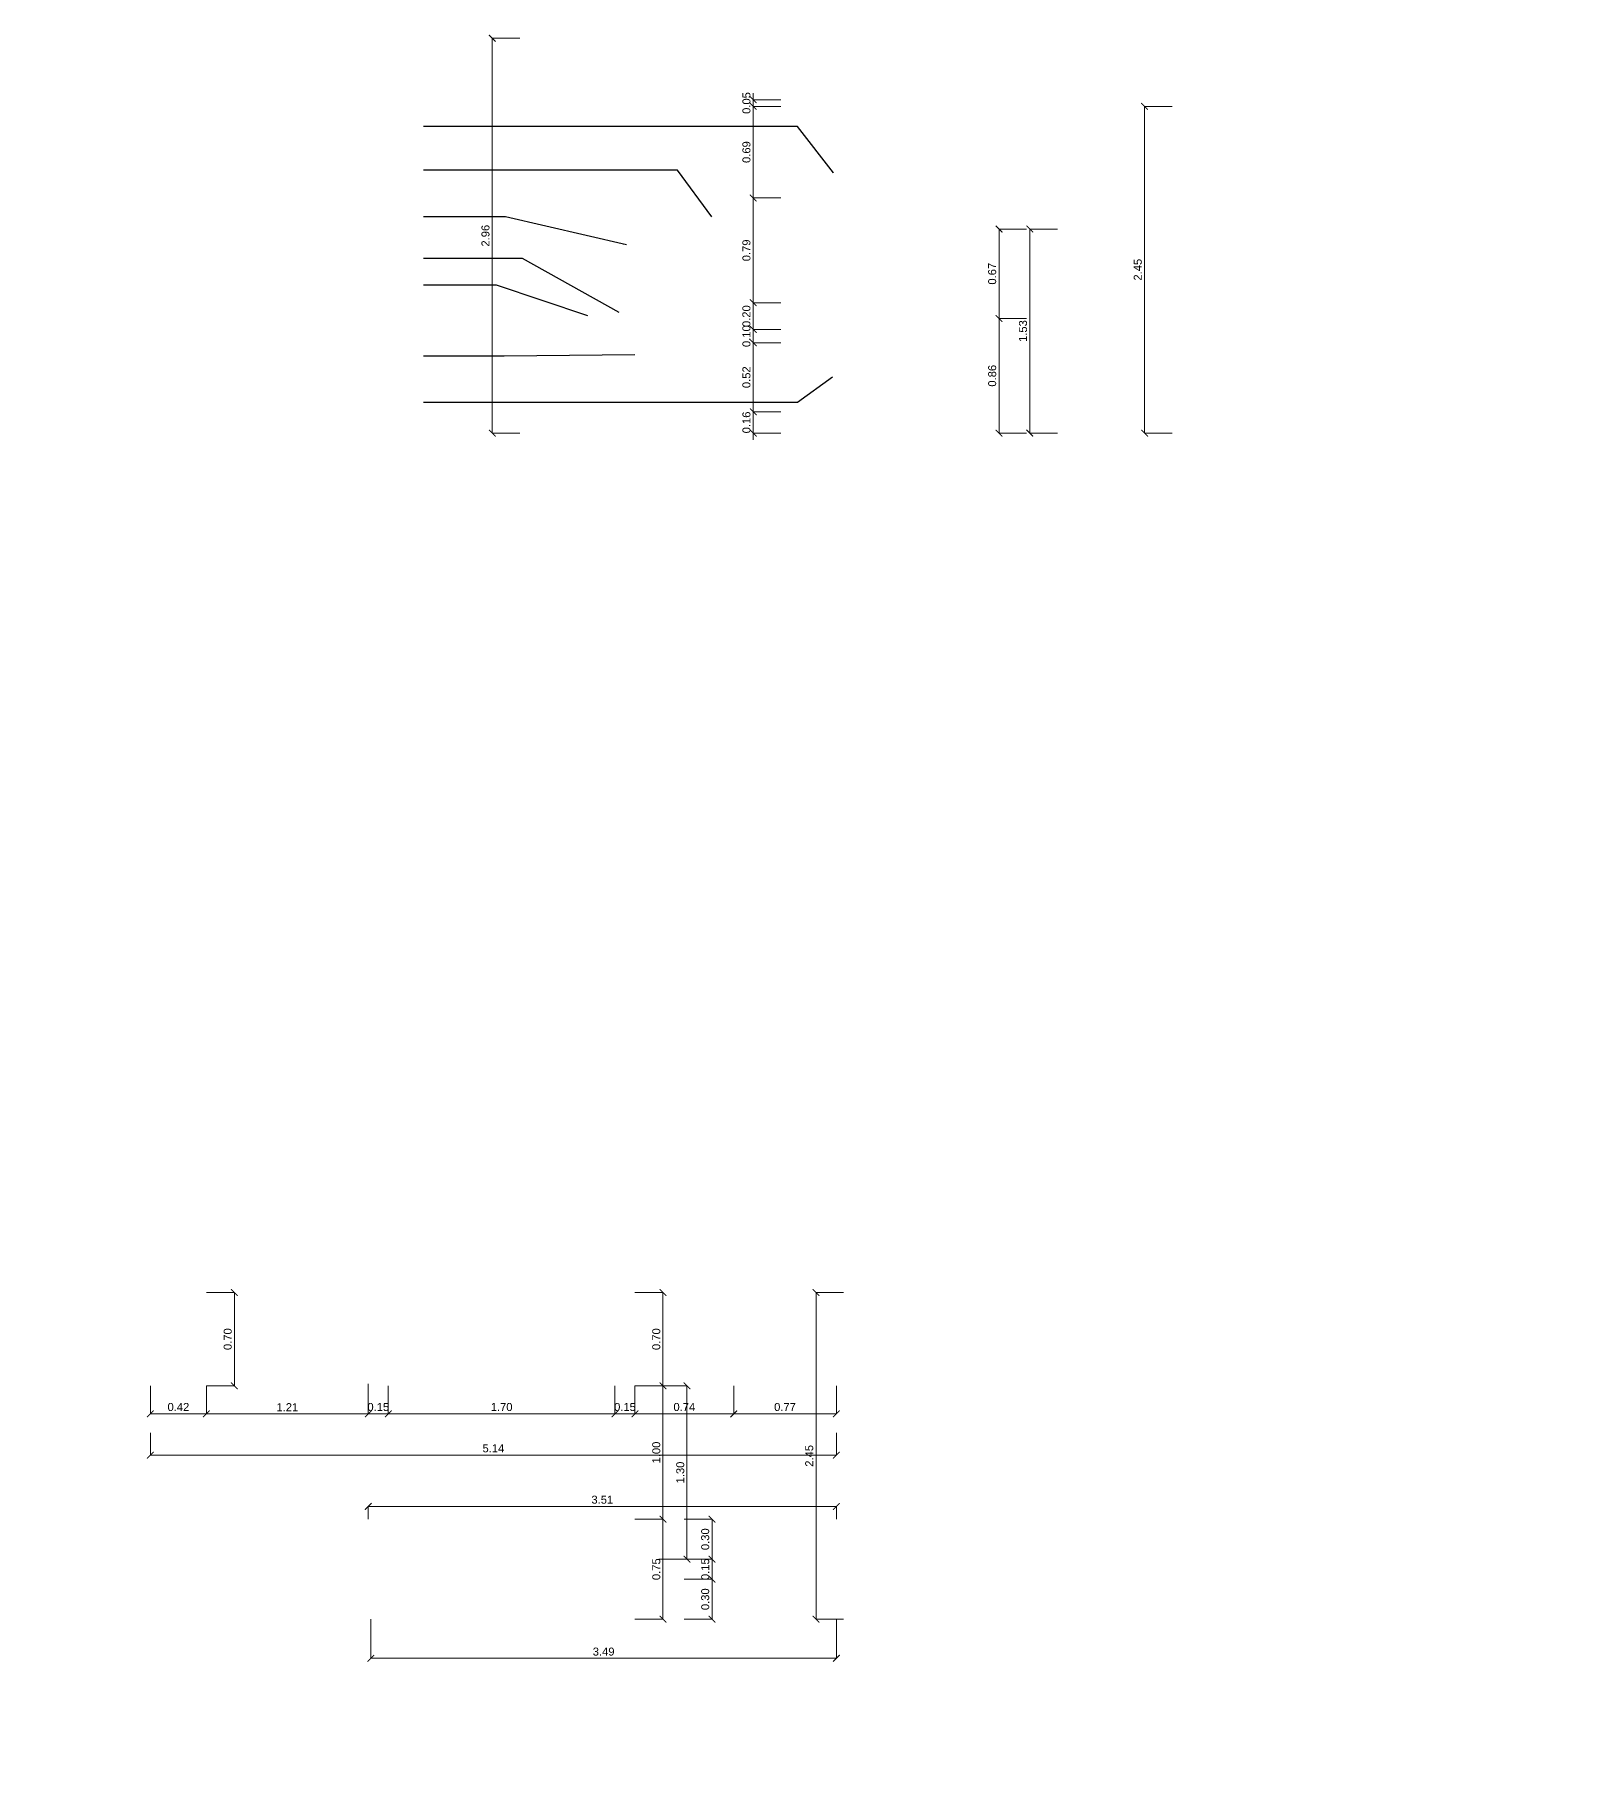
# Model space of a CAD drawing. Header units: metres. Extents: x 197.9 to 264.6, y -20.1 to 17.4.
# Drawn here: x 197.92 to 209.48, y -20.06 to -7.09 of the extents above; entities that cross this region are included whole.
import ezdxf

# ---------------------------------------------------------------- set-up
doc = ezdxf.new("R2010")
doc.units = ezdxf.units.M
doc.header["$LTSCALE"] = 10
doc.layers.add('A-COTAS', color=1, linetype='Continuous', lineweight=5)
for name, color, linetype in [('A_Llamadas', 1, 'Continuous'), ('M.3-Hueco de 11', 163, 'Continuous'), ('M.5-Visto de 11', 31, 'Continuous')]:
    doc.layers.add(name, color=color, linetype=linetype)
doc.styles.get("Standard").update_dxf_attribs({"font": 'arial.ttf'})
doc.dimstyles.new('A2 1-1 m', dxfattribs={"dimtxt": 1, "dimasz": 1, "dimexe": 0, "dimexo": 0, "dimgap": 0.5, "dimtad": 1, "dimzin": 1, "dimdsep": 46, "dimtxsty": 'Standard', "dimblk": 'ARCHTICK', "dimcen": 1, "dimclrd": 256, "dimclre": 8, "dimclrt": 2, "dimazin": 2, "dimtfac": 1, "dimtix": 1, "dimtmove": 2, "dimatfit": 3, "dimfxl": 2.83, "dimtolj": 1, "dimtzin": 0, "dimlwd": -1, "dimlwe": 5, "dimarcsym": 0})
pattern_1 = [(0, (-1180.314, -120.8545), (0, 6.985), [5.08, -1.905]), (90, (-1180.314, -120.8545), (-6.985, 4e-16), [5.08, -1.905])]

# ---------------------------------------------------------------- blocks, each defined once
blk = doc.blocks.new('_ArchTick')
at = {"color": 0, "linetype": 'ByBlock', "const_width": 0.15}
blk.add_lwpolyline([(-0.5, -0.5), (0.5, 0.5)], dxfattribs=at)
blk = doc.blocks.new('*D16')
at = {"layer": 'A-COTAS', "color": 8, "lineweight": 5, "transparency": 16777216}
for p, q in [((203.983, -16.52), (203.777, -16.52)), ((203.983, -18.97), (203.777, -18.97))]:
    blk.add_line(p, q, dxfattribs=at)
at = {"layer": 'A-COTAS', "transparency": 16777216}
blk.add_line((203.777, -16.52), (203.777, -18.97), dxfattribs=at)
at = {"layer": 'Defpoints', "color": 0, "transparency": 16777216}
for p in [(203.983, -16.52), (203.777, -18.97), (203.983, -18.97)]:
    blk.add_point(p, dxfattribs=at)
at = {"layer": 'A-COTAS', "transparency": 16777216, "xscale": 0.05, "yscale": 0.05, "zscale": 0.05}
for p, rotation in [((203.777, -16.52), 90), ((203.777, -18.97), 270)]:
    blk.add_blockref('_ArchTick', p, dxfattribs=dict(at, rotation=rotation))
at = {"layer": 'A-COTAS', "color": 2, "transparency": 16777216, "insert": (203.726, -17.745), "char_height": 0.06, "attachment_point": 5, "rotation": 90}
blk.add_mtext('\\A1;2.45', dxfattribs=at)
blk = doc.blocks.new('*D14')
at = {"layer": 'A-COTAS', "color": 8, "lineweight": 5, "transparency": 16777216}
for p, q in [((200.439, -18.97), (200.439, -19.263)), ((203.929, -18.97), (203.929, -19.263))]:
    blk.add_line(p, q, dxfattribs=at)
at = {"layer": 'A-COTAS', "transparency": 16777216}
blk.add_line((203.929, -19.263), (200.439, -19.263), dxfattribs=at)
at = {"layer": 'Defpoints', "color": 0, "transparency": 16777216}
for p in [(200.439, -18.97), (203.929, -18.97), (200.439, -19.263)]:
    blk.add_point(p, dxfattribs=at)
at = {"layer": 'A-COTAS', "transparency": 16777216, "xscale": 0.05, "yscale": 0.05, "zscale": 0.05, "rotation": 180}
blk.add_blockref('_ArchTick', (200.439, -19.263), dxfattribs=at)
at = {"layer": 'A-COTAS', "transparency": 16777216, "xscale": 0.05, "yscale": 0.05, "zscale": 0.05}
blk.add_blockref('_ArchTick', (203.929, -19.263), dxfattribs=at)
at = {"layer": 'A-COTAS', "color": 2, "transparency": 16777216, "insert": (202.184, -19.213), "char_height": 0.06, "attachment_point": 5}
blk.add_mtext('\\A1;3.49', dxfattribs=at)
blk = doc.blocks.new('*D15')
at = {"layer": 'A-COTAS', "color": 8, "lineweight": 5, "transparency": 16777216}
for p, q in [((198.785, -17.572), (198.785, -17.74)), ((203.929, -17.572), (203.929, -17.74))]:
    blk.add_line(p, q, dxfattribs=at)
at = {"layer": 'A-COTAS', "transparency": 16777216}
blk.add_line((198.785, -17.74), (203.929, -17.74), dxfattribs=at)
at = {"layer": 'Defpoints', "color": 0, "transparency": 16777216}
for p in [(198.785, -17.572), (203.929, -17.572), (203.929, -17.74)]:
    blk.add_point(p, dxfattribs=at)
at = {"layer": 'A-COTAS', "transparency": 16777216, "xscale": 0.05, "yscale": 0.05, "zscale": 0.05, "rotation": 180}
blk.add_blockref('_ArchTick', (198.785, -17.74), dxfattribs=at)
at = {"layer": 'A-COTAS', "transparency": 16777216, "xscale": 0.05, "yscale": 0.05, "zscale": 0.05}
blk.add_blockref('_ArchTick', (203.929, -17.74), dxfattribs=at)
at = {"layer": 'A-COTAS', "color": 2, "transparency": 16777216, "insert": (201.357, -17.689), "char_height": 0.06, "attachment_point": 5}
blk.add_mtext('\\A1;5.14', dxfattribs=at)
blk = doc.blocks.new('*D17')
at = {"layer": 'A-COTAS', "color": 8, "lineweight": 5, "transparency": 16777216}
for p, q in [((198.785, -17.22), (198.785, -17.43)), ((199.205, -17.22), (199.205, -17.43))]:
    blk.add_line(p, q, dxfattribs=at)
at = {"layer": 'A-COTAS', "transparency": 16777216}
blk.add_line((198.785, -17.43), (199.205, -17.43), dxfattribs=at)
at = {"layer": 'Defpoints', "color": 0, "transparency": 16777216}
for p in [(198.785, -17.22), (199.205, -17.22), (199.205, -17.43)]:
    blk.add_point(p, dxfattribs=at)
at = {"layer": 'A-COTAS', "transparency": 16777216, "xscale": 0.05, "yscale": 0.05, "zscale": 0.05, "rotation": 180}
blk.add_blockref('_ArchTick', (198.785, -17.43), dxfattribs=at)
at = {"layer": 'A-COTAS', "transparency": 16777216, "xscale": 0.05, "yscale": 0.05, "zscale": 0.05}
blk.add_blockref('_ArchTick', (199.205, -17.43), dxfattribs=at)
at = {"layer": 'A-COTAS', "color": 2, "transparency": 16777216, "insert": (198.995, -17.379), "char_height": 0.06, "attachment_point": 5}
blk.add_mtext('\\A1;0.42', dxfattribs=at)
blk = doc.blocks.new('*D18')
at = {"layer": 'A-COTAS', "color": 8, "lineweight": 5, "transparency": 16777216}
for p, q in [((199.205, -17.22), (199.205, -17.43)), ((200.419, -17.205), (200.419, -17.43))]:
    blk.add_line(p, q, dxfattribs=at)
at = {"layer": 'A-COTAS', "transparency": 16777216}
blk.add_line((199.205, -17.43), (200.419, -17.43), dxfattribs=at)
at = {"layer": 'Defpoints', "color": 0, "transparency": 16777216}
for p in [(199.205, -17.22), (200.419, -17.205), (200.419, -17.43)]:
    blk.add_point(p, dxfattribs=at)
at = {"layer": 'A-COTAS', "transparency": 16777216, "xscale": 0.05, "yscale": 0.05, "zscale": 0.05, "rotation": 180}
blk.add_blockref('_ArchTick', (199.205, -17.43), dxfattribs=at)
at = {"layer": 'A-COTAS', "transparency": 16777216, "xscale": 0.05, "yscale": 0.05, "zscale": 0.05}
blk.add_blockref('_ArchTick', (200.419, -17.43), dxfattribs=at)
at = {"layer": 'A-COTAS', "color": 2, "transparency": 16777216, "insert": (199.812, -17.38), "char_height": 0.06, "attachment_point": 5}
blk.add_mtext('\\A1;1.21', dxfattribs=at)
blk = doc.blocks.new('*D19')
at = {"layer": 'A-COTAS', "color": 8, "lineweight": 5, "transparency": 16777216}
for p, q in [((200.419, -17.22), (200.419, -17.43)), ((200.569, -17.22), (200.569, -17.43))]:
    blk.add_line(p, q, dxfattribs=at)
at = {"layer": 'A-COTAS', "transparency": 16777216}
for p, q in [((200.419, -17.43), (200.369, -17.43)), ((200.419, -17.43), (200.569, -17.43)), ((200.569, -17.43), (200.619, -17.43))]:
    blk.add_line(p, q, dxfattribs=at)
at = {"layer": 'Defpoints', "color": 0, "transparency": 16777216}
for p in [(200.419, -17.22), (200.569, -17.22), (200.569, -17.43)]:
    blk.add_point(p, dxfattribs=at)
at = {"layer": 'A-COTAS', "transparency": 16777216, "xscale": 0.05, "yscale": 0.05, "zscale": 0.05}
blk.add_blockref('_ArchTick', (200.419, -17.43), dxfattribs=at)
at = {"layer": 'A-COTAS', "transparency": 16777216, "xscale": 0.05, "yscale": 0.05, "zscale": 0.05, "rotation": 180}
blk.add_blockref('_ArchTick', (200.569, -17.43), dxfattribs=at)
at = {"layer": 'A-COTAS', "color": 2, "transparency": 16777216, "insert": (200.494, -17.379), "char_height": 0.06, "attachment_point": 5}
blk.add_mtext('\\A1;0.15', dxfattribs=at)
blk = doc.blocks.new('*D20')
at = {"layer": 'A-COTAS', "color": 8, "lineweight": 5, "transparency": 16777216}
for p, q in [((200.569, -17.22), (200.569, -17.43)), ((202.269, -17.22), (202.269, -17.43))]:
    blk.add_line(p, q, dxfattribs=at)
at = {"layer": 'A-COTAS', "transparency": 16777216}
blk.add_line((200.569, -17.43), (202.269, -17.43), dxfattribs=at)
at = {"layer": 'Defpoints', "color": 0, "transparency": 16777216}
for p in [(200.569, -17.22), (202.269, -17.22), (202.269, -17.43)]:
    blk.add_point(p, dxfattribs=at)
at = {"layer": 'A-COTAS', "transparency": 16777216, "xscale": 0.05, "yscale": 0.05, "zscale": 0.05, "rotation": 180}
blk.add_blockref('_ArchTick', (200.569, -17.43), dxfattribs=at)
at = {"layer": 'A-COTAS', "transparency": 16777216, "xscale": 0.05, "yscale": 0.05, "zscale": 0.05}
blk.add_blockref('_ArchTick', (202.269, -17.43), dxfattribs=at)
at = {"layer": 'A-COTAS', "color": 2, "transparency": 16777216, "insert": (201.419, -17.379), "char_height": 0.06, "attachment_point": 5}
blk.add_mtext('\\A1;1.70', dxfattribs=at)
blk = doc.blocks.new('*D21')
at = {"layer": 'A-COTAS', "color": 8, "lineweight": 5, "transparency": 16777216}
for p, q in [((202.269, -17.22), (202.269, -17.43)), ((202.419, -17.22), (202.419, -17.43))]:
    blk.add_line(p, q, dxfattribs=at)
at = {"layer": 'A-COTAS', "transparency": 16777216}
for p, q in [((202.269, -17.43), (202.219, -17.43)), ((202.269, -17.43), (202.419, -17.43)), ((202.419, -17.43), (202.469, -17.43))]:
    blk.add_line(p, q, dxfattribs=at)
at = {"layer": 'Defpoints', "color": 0, "transparency": 16777216}
for p in [(202.269, -17.22), (202.419, -17.22), (202.419, -17.43)]:
    blk.add_point(p, dxfattribs=at)
at = {"layer": 'A-COTAS', "transparency": 16777216, "xscale": 0.05, "yscale": 0.05, "zscale": 0.05}
blk.add_blockref('_ArchTick', (202.269, -17.43), dxfattribs=at)
at = {"layer": 'A-COTAS', "transparency": 16777216, "xscale": 0.05, "yscale": 0.05, "zscale": 0.05, "rotation": 180}
blk.add_blockref('_ArchTick', (202.419, -17.43), dxfattribs=at)
at = {"layer": 'A-COTAS', "color": 2, "transparency": 16777216, "insert": (202.344, -17.379), "char_height": 0.06, "attachment_point": 5}
blk.add_mtext('\\A1;0.15', dxfattribs=at)
blk = doc.blocks.new('*D22')
at = {"layer": 'A-COTAS', "color": 8, "lineweight": 5, "transparency": 16777216}
for p, q in [((202.419, -17.22), (202.419, -17.43)), ((203.16, -17.22), (203.16, -17.43))]:
    blk.add_line(p, q, dxfattribs=at)
at = {"layer": 'A-COTAS', "transparency": 16777216}
blk.add_line((202.419, -17.43), (203.16, -17.43), dxfattribs=at)
at = {"layer": 'Defpoints', "color": 0, "transparency": 16777216}
for p in [(202.419, -17.22), (203.16, -17.22), (203.16, -17.43)]:
    blk.add_point(p, dxfattribs=at)
at = {"layer": 'A-COTAS', "transparency": 16777216, "xscale": 0.05, "yscale": 0.05, "zscale": 0.05, "rotation": 180}
blk.add_blockref('_ArchTick', (202.419, -17.43), dxfattribs=at)
at = {"layer": 'A-COTAS', "transparency": 16777216, "xscale": 0.05, "yscale": 0.05, "zscale": 0.05}
blk.add_blockref('_ArchTick', (203.16, -17.43), dxfattribs=at)
at = {"layer": 'A-COTAS', "color": 2, "transparency": 16777216, "insert": (202.789, -17.379), "char_height": 0.06, "attachment_point": 5}
blk.add_mtext('\\A1;0.74', dxfattribs=at)
blk = doc.blocks.new('*D23')
at = {"layer": 'A-COTAS', "color": 8, "lineweight": 5, "transparency": 16777216}
for p, q in [((203.16, -17.22), (203.16, -17.43)), ((203.929, -17.22), (203.929, -17.43))]:
    blk.add_line(p, q, dxfattribs=at)
at = {"layer": 'A-COTAS', "transparency": 16777216}
blk.add_line((203.16, -17.43), (203.929, -17.43), dxfattribs=at)
at = {"layer": 'Defpoints', "color": 0, "transparency": 16777216}
for p in [(203.16, -17.22), (203.929, -17.22), (203.929, -17.43)]:
    blk.add_point(p, dxfattribs=at)
at = {"layer": 'A-COTAS', "transparency": 16777216, "xscale": 0.05, "yscale": 0.05, "zscale": 0.05, "rotation": 180}
blk.add_blockref('_ArchTick', (203.16, -17.43), dxfattribs=at)
at = {"layer": 'A-COTAS', "transparency": 16777216, "xscale": 0.05, "yscale": 0.05, "zscale": 0.05}
blk.add_blockref('_ArchTick', (203.929, -17.43), dxfattribs=at)
at = {"layer": 'A-COTAS', "color": 2, "transparency": 16777216, "insert": (203.544, -17.379), "char_height": 0.06, "attachment_point": 5}
blk.add_mtext('\\A1;0.77', dxfattribs=at)
blk = doc.blocks.new('*D24')
at = {"layer": 'A-COTAS', "color": 8, "lineweight": 5, "transparency": 16777216}
for p, q in [((199.205, -16.52), (199.415, -16.52)), ((199.205, -17.22), (199.415, -17.22))]:
    blk.add_line(p, q, dxfattribs=at)
at = {"layer": 'A-COTAS', "transparency": 16777216}
blk.add_line((199.415, -17.22), (199.415, -16.52), dxfattribs=at)
at = {"layer": 'Defpoints', "color": 0, "transparency": 16777216}
for p in [(199.205, -16.52), (199.415, -16.52), (199.205, -17.22)]:
    blk.add_point(p, dxfattribs=at)
at = {"layer": 'A-COTAS', "transparency": 16777216, "xscale": 0.05, "yscale": 0.05, "zscale": 0.05}
for p, rotation in [((199.415, -16.52), 90), ((199.415, -17.22), 270)]:
    blk.add_blockref('_ArchTick', p, dxfattribs=dict(at, rotation=rotation))
at = {"layer": 'A-COTAS', "color": 2, "transparency": 16777216, "insert": (199.365, -16.87), "char_height": 0.06, "attachment_point": 5, "rotation": 90}
blk.add_mtext('\\A1;0.70', dxfattribs=at)
blk = doc.blocks.new('*D25')
at = {"layer": 'A-COTAS', "color": 8, "lineweight": 5, "transparency": 16777216}
for p, q in [((202.419, -16.52), (202.629, -16.52)), ((202.419, -17.22), (202.629, -17.22))]:
    blk.add_line(p, q, dxfattribs=at)
at = {"layer": 'A-COTAS', "transparency": 16777216}
blk.add_line((202.629, -17.22), (202.629, -16.52), dxfattribs=at)
at = {"layer": 'Defpoints', "color": 0, "transparency": 16777216}
for p in [(202.419, -16.52), (202.629, -16.52), (202.419, -17.22)]:
    blk.add_point(p, dxfattribs=at)
at = {"layer": 'A-COTAS', "transparency": 16777216, "xscale": 0.05, "yscale": 0.05, "zscale": 0.05}
for p, rotation in [((202.629, -16.52), 90), ((202.629, -17.22), 270)]:
    blk.add_blockref('_ArchTick', p, dxfattribs=dict(at, rotation=rotation))
at = {"layer": 'A-COTAS', "color": 2, "transparency": 16777216, "insert": (202.579, -16.87), "char_height": 0.06, "attachment_point": 5, "rotation": 90}
blk.add_mtext('\\A1;0.70', dxfattribs=at)
blk = doc.blocks.new('*D26')
at = {"layer": 'A-COTAS', "color": 8, "lineweight": 5, "transparency": 16777216}
for p, q in [((206.448, -7.627), (206.241, -7.627)), ((206.448, -10.077), (206.241, -10.077))]:
    blk.add_line(p, q, dxfattribs=at)
at = {"layer": 'A-COTAS', "transparency": 16777216}
blk.add_line((206.241, -7.627), (206.241, -10.077), dxfattribs=at)
at = {"layer": 'Defpoints', "color": 0, "transparency": 16777216}
for p in [(206.448, -7.627), (206.241, -10.077), (206.448, -10.077)]:
    blk.add_point(p, dxfattribs=at)
at = {"layer": 'A-COTAS', "transparency": 16777216, "xscale": 0.05, "yscale": 0.05, "zscale": 0.05}
for p, rotation in [((206.241, -7.627), 90), ((206.241, -10.077), 270)]:
    blk.add_blockref('_ArchTick', p, dxfattribs=dict(at, rotation=rotation))
at = {"layer": 'A-COTAS', "color": 2, "transparency": 16777216, "insert": (206.19, -8.852), "char_height": 0.06, "attachment_point": 5, "rotation": 90}
blk.add_mtext('\\A1;2.45', dxfattribs=at)
blk = doc.blocks.new('*D27')
at = {"layer": 'A-COTAS', "color": 8, "lineweight": 5, "transparency": 16777216}
for p, q in [((205.356, -9.217), (205.149, -9.217)), ((205.356, -10.077), (205.149, -10.077))]:
    blk.add_line(p, q, dxfattribs=at)
at = {"layer": 'A-COTAS', "transparency": 16777216}
blk.add_line((205.149, -9.217), (205.149, -10.077), dxfattribs=at)
at = {"layer": 'Defpoints', "color": 0, "transparency": 16777216}
for p in [(205.356, -9.217), (205.149, -10.077), (205.356, -10.077)]:
    blk.add_point(p, dxfattribs=at)
at = {"layer": 'A-COTAS', "transparency": 16777216, "xscale": 0.05, "yscale": 0.05, "zscale": 0.05}
for p, rotation in [((205.149, -9.217), 90), ((205.149, -10.077), 270)]:
    blk.add_blockref('_ArchTick', p, dxfattribs=dict(at, rotation=rotation))
at = {"layer": 'A-COTAS', "color": 2, "transparency": 16777216, "insert": (205.098, -9.647), "char_height": 0.06, "attachment_point": 5, "rotation": 90}
blk.add_mtext('\\A1;0.86', dxfattribs=at)
blk = doc.blocks.new('*D28')
at = {"layer": 'A-COTAS', "color": 8, "lineweight": 5, "transparency": 16777216}
for p, q in [((205.356, -8.547), (205.149, -8.547)), ((205.356, -9.217), (205.149, -9.217))]:
    blk.add_line(p, q, dxfattribs=at)
at = {"layer": 'A-COTAS', "transparency": 16777216}
blk.add_line((205.149, -8.547), (205.149, -9.217), dxfattribs=at)
at = {"layer": 'Defpoints', "color": 0, "transparency": 16777216}
for p in [(205.356, -8.547), (205.149, -9.217), (205.356, -9.217)]:
    blk.add_point(p, dxfattribs=at)
at = {"layer": 'A-COTAS', "transparency": 16777216, "xscale": 0.05, "yscale": 0.05, "zscale": 0.05}
for p, rotation in [((205.149, -8.547), 90), ((205.149, -9.217), 270)]:
    blk.add_blockref('_ArchTick', p, dxfattribs=dict(at, rotation=rotation))
at = {"layer": 'A-COTAS', "color": 2, "transparency": 16777216, "insert": (205.098, -8.882), "char_height": 0.06, "attachment_point": 5, "rotation": 90}
blk.add_mtext('\\A1;0.67', dxfattribs=at)
blk = doc.blocks.new('*D29')
at = {"layer": 'A-COTAS', "color": 8, "lineweight": 5, "transparency": 16777216}
for p, q in [((205.587, -8.547), (205.38, -8.547)), ((205.587, -10.077), (205.38, -10.077))]:
    blk.add_line(p, q, dxfattribs=at)
at = {"layer": 'A-COTAS', "transparency": 16777216}
blk.add_line((205.38, -8.547), (205.38, -10.077), dxfattribs=at)
at = {"layer": 'Defpoints', "color": 0, "transparency": 16777216}
for p in [(205.587, -8.547), (205.38, -10.077), (205.587, -10.077)]:
    blk.add_point(p, dxfattribs=at)
at = {"layer": 'A-COTAS', "transparency": 16777216, "xscale": 0.05, "yscale": 0.05, "zscale": 0.05}
for p, rotation in [((205.38, -8.547), 90), ((205.38, -10.077), 270)]:
    blk.add_blockref('_ArchTick', p, dxfattribs=dict(at, rotation=rotation))
at = {"layer": 'A-COTAS', "color": 2, "transparency": 16777216, "insert": (205.329, -9.312), "char_height": 0.06, "attachment_point": 5, "rotation": 90}
blk.add_mtext('\\A1;1.53', dxfattribs=at)
blk = doc.blocks.new('*D30')
at = {"layer": 'A-COTAS', "color": 8, "lineweight": 5, "transparency": 16777216}
for p, q in [((202.419, -17.22), (202.629, -17.22)), ((202.419, -18.22), (202.629, -18.22))]:
    blk.add_line(p, q, dxfattribs=at)
at = {"layer": 'A-COTAS', "transparency": 16777216}
blk.add_line((202.629, -18.22), (202.629, -17.22), dxfattribs=at)
at = {"layer": 'Defpoints', "color": 0, "transparency": 16777216}
for p in [(202.419, -17.22), (202.629, -17.22), (202.419, -18.22)]:
    blk.add_point(p, dxfattribs=at)
at = {"layer": 'A-COTAS', "transparency": 16777216, "xscale": 0.05, "yscale": 0.05, "zscale": 0.05}
for p, rotation in [((202.629, -17.22), 90), ((202.629, -18.22), 270)]:
    blk.add_blockref('_ArchTick', p, dxfattribs=dict(at, rotation=rotation))
at = {"layer": 'A-COTAS', "color": 2, "transparency": 16777216, "insert": (202.579, -17.72), "char_height": 0.06, "attachment_point": 5, "rotation": 90}
blk.add_mtext('\\A1;1.00', dxfattribs=at)
blk = doc.blocks.new('*D31')
at = {"layer": 'A-COTAS', "color": 8, "lineweight": 5, "transparency": 16777216}
for p, q in [((202.599, -17.22), (202.809, -17.22)), ((202.599, -18.52), (202.809, -18.52))]:
    blk.add_line(p, q, dxfattribs=at)
at = {"layer": 'A-COTAS', "transparency": 16777216}
blk.add_line((202.809, -18.52), (202.809, -17.22), dxfattribs=at)
at = {"layer": 'Defpoints', "color": 0, "transparency": 16777216}
for p in [(202.599, -17.22), (202.809, -17.22), (202.599, -18.52)]:
    blk.add_point(p, dxfattribs=at)
at = {"layer": 'A-COTAS', "transparency": 16777216, "xscale": 0.05, "yscale": 0.05, "zscale": 0.05}
for p, rotation in [((202.809, -17.22), 90), ((202.809, -18.52), 270)]:
    blk.add_blockref('_ArchTick', p, dxfattribs=dict(at, rotation=rotation))
at = {"layer": 'A-COTAS', "color": 2, "transparency": 16777216, "insert": (202.759, -17.87), "char_height": 0.06, "attachment_point": 5, "rotation": 90}
blk.add_mtext('\\A1;1.30', dxfattribs=at)
blk = doc.blocks.new('*D32')
at = {"layer": 'A-COTAS', "color": 8, "lineweight": 5, "transparency": 16777216}
for p, q in [((202.419, -18.22), (202.629, -18.22)), ((202.419, -18.97), (202.629, -18.97))]:
    blk.add_line(p, q, dxfattribs=at)
at = {"layer": 'A-COTAS', "transparency": 16777216}
blk.add_line((202.629, -18.97), (202.629, -18.22), dxfattribs=at)
at = {"layer": 'Defpoints', "color": 0, "transparency": 16777216}
for p in [(202.419, -18.22), (202.629, -18.22), (202.419, -18.97)]:
    blk.add_point(p, dxfattribs=at)
at = {"layer": 'A-COTAS', "transparency": 16777216, "xscale": 0.05, "yscale": 0.05, "zscale": 0.05}
for p, rotation in [((202.629, -18.22), 90), ((202.629, -18.97), 270)]:
    blk.add_blockref('_ArchTick', p, dxfattribs=dict(at, rotation=rotation))
at = {"layer": 'A-COTAS', "color": 2, "transparency": 16777216, "insert": (202.579, -18.595), "char_height": 0.06, "attachment_point": 5, "rotation": 90}
blk.add_mtext('\\A1;0.75', dxfattribs=at)
blk = doc.blocks.new('*D33')
at = {"layer": 'A-COTAS', "color": 8, "lineweight": 5, "transparency": 16777216}
for p, q in [((202.787, -18.52), (202.997, -18.52)), ((202.787, -18.67), (202.997, -18.67))]:
    blk.add_line(p, q, dxfattribs=at)
at = {"layer": 'A-COTAS', "transparency": 16777216}
for p, q in [((202.997, -18.52), (202.997, -18.47)), ((202.997, -18.67), (202.997, -18.52)), ((202.997, -18.67), (202.997, -18.72))]:
    blk.add_line(p, q, dxfattribs=at)
at = {"layer": 'Defpoints', "color": 0, "transparency": 16777216}
for p in [(202.787, -18.52), (202.997, -18.52), (202.787, -18.67)]:
    blk.add_point(p, dxfattribs=at)
at = {"layer": 'A-COTAS', "transparency": 16777216, "xscale": 0.05, "yscale": 0.05, "zscale": 0.05}
for p, rotation in [((202.997, -18.52), 270), ((202.997, -18.67), 90)]:
    blk.add_blockref('_ArchTick', p, dxfattribs=dict(at, rotation=rotation))
at = {"layer": 'A-COTAS', "color": 2, "transparency": 16777216, "insert": (202.946, -18.595), "char_height": 0.06, "attachment_point": 5, "rotation": 90}
blk.add_mtext('\\A1;0.15', dxfattribs=at)
blk = doc.blocks.new('*D34')
at = {"layer": 'A-COTAS', "color": 8, "lineweight": 5, "transparency": 16777216}
for p, q in [((202.787, -18.22), (202.997, -18.22)), ((202.787, -18.52), (202.997, -18.52))]:
    blk.add_line(p, q, dxfattribs=at)
at = {"layer": 'A-COTAS', "transparency": 16777216}
blk.add_line((202.997, -18.52), (202.997, -18.22), dxfattribs=at)
at = {"layer": 'Defpoints', "color": 0, "transparency": 16777216}
for p in [(202.787, -18.22), (202.997, -18.22), (202.787, -18.52)]:
    blk.add_point(p, dxfattribs=at)
at = {"layer": 'A-COTAS', "transparency": 16777216, "xscale": 0.05, "yscale": 0.05, "zscale": 0.05}
for p, rotation in [((202.997, -18.22), 90), ((202.997, -18.52), 270)]:
    blk.add_blockref('_ArchTick', p, dxfattribs=dict(at, rotation=rotation))
at = {"layer": 'A-COTAS', "color": 2, "transparency": 16777216, "insert": (202.946, -18.37), "char_height": 0.06, "attachment_point": 5, "rotation": 90}
blk.add_mtext('\\A1;0.30', dxfattribs=at)
blk = doc.blocks.new('*D35')
at = {"layer": 'A-COTAS', "color": 8, "lineweight": 5, "transparency": 16777216}
for p, q in [((202.787, -18.67), (202.997, -18.67)), ((202.787, -18.97), (202.997, -18.97))]:
    blk.add_line(p, q, dxfattribs=at)
at = {"layer": 'A-COTAS', "transparency": 16777216}
blk.add_line((202.997, -18.97), (202.997, -18.67), dxfattribs=at)
at = {"layer": 'Defpoints', "color": 0, "transparency": 16777216}
for p in [(202.787, -18.67), (202.997, -18.67), (202.787, -18.97)]:
    blk.add_point(p, dxfattribs=at)
at = {"layer": 'A-COTAS', "transparency": 16777216, "xscale": 0.05, "yscale": 0.05, "zscale": 0.05}
for p, rotation in [((202.997, -18.67), 90), ((202.997, -18.97), 270)]:
    blk.add_blockref('_ArchTick', p, dxfattribs=dict(at, rotation=rotation))
at = {"layer": 'A-COTAS', "color": 2, "transparency": 16777216, "insert": (202.946, -18.82), "char_height": 0.06, "attachment_point": 5, "rotation": 90}
blk.add_mtext('\\A1;0.30', dxfattribs=at)
blk = doc.blocks.new('*D36')
at = {"layer": 'A-COTAS', "color": 8, "lineweight": 5, "transparency": 16777216}
for p, q in [((200.419, -18.22), (200.419, -18.124)), ((203.929, -18.22), (203.929, -18.124))]:
    blk.add_line(p, q, dxfattribs=at)
at = {"layer": 'A-COTAS', "transparency": 16777216}
blk.add_line((203.929, -18.124), (200.419, -18.124), dxfattribs=at)
at = {"layer": 'Defpoints', "color": 0, "transparency": 16777216}
for p in [(200.419, -18.124), (200.419, -18.22), (203.929, -18.22)]:
    blk.add_point(p, dxfattribs=at)
at = {"layer": 'A-COTAS', "transparency": 16777216, "xscale": 0.05, "yscale": 0.05, "zscale": 0.05, "rotation": 180}
blk.add_blockref('_ArchTick', (200.419, -18.124), dxfattribs=at)
at = {"layer": 'A-COTAS', "transparency": 16777216, "xscale": 0.05, "yscale": 0.05, "zscale": 0.05}
blk.add_blockref('_ArchTick', (203.929, -18.124), dxfattribs=at)
at = {"layer": 'A-COTAS', "color": 2, "transparency": 16777216, "insert": (202.174, -18.074), "char_height": 0.06, "attachment_point": 5}
blk.add_mtext('\\A1;3.51', dxfattribs=at)
blk = doc.blocks.new('*D37')
at = {"layer": 'A-COTAS', "transparency": 16777216}
for p, q in [((203.306, -9.917), (203.306, -9.867)), ((203.306, -9.917), (203.306, -10.077)), ((203.306, -10.077), (203.306, -10.127))]:
    blk.add_line(p, q, dxfattribs=at)
at = {"layer": 'A-COTAS', "color": 8, "lineweight": 5, "transparency": 16777216}
for p, q in [((203.513, -9.917), (203.306, -9.917)), ((203.513, -10.077), (203.306, -10.077))]:
    blk.add_line(p, q, dxfattribs=at)
at = {"layer": 'Defpoints', "color": 0, "transparency": 16777216}
for p in [(203.513, -9.917), (203.306, -10.077), (203.513, -10.077)]:
    blk.add_point(p, dxfattribs=at)
at = {"layer": 'A-COTAS', "transparency": 16777216, "xscale": 0.05, "yscale": 0.05, "zscale": 0.05}
for p, rotation in [((203.306, -9.917), 270), ((203.306, -10.077), 90)]:
    blk.add_blockref('_ArchTick', p, dxfattribs=dict(at, rotation=rotation))
at = {"layer": 'A-COTAS', "color": 2, "transparency": 16777216, "insert": (203.255, -9.997), "char_height": 0.06, "attachment_point": 5, "rotation": 90}
blk.add_mtext('\\A1;0.16', dxfattribs=at)
blk = doc.blocks.new('*D38')
at = {"layer": 'A-COTAS', "color": 8, "lineweight": 5, "transparency": 16777216}
for p, q in [((203.513, -8.314), (203.306, -8.314)), ((203.513, -9.099), (203.306, -9.099))]:
    blk.add_line(p, q, dxfattribs=at)
at = {"layer": 'A-COTAS', "transparency": 16777216}
blk.add_line((203.306, -8.314), (203.306, -9.099), dxfattribs=at)
at = {"layer": 'Defpoints', "color": 0, "transparency": 16777216}
for p in [(203.513, -8.314), (203.306, -9.099), (203.513, -9.099)]:
    blk.add_point(p, dxfattribs=at)
at = {"layer": 'A-COTAS', "transparency": 16777216, "xscale": 0.05, "yscale": 0.05, "zscale": 0.05}
for p, rotation in [((203.306, -8.314), 90), ((203.306, -9.099), 270)]:
    blk.add_blockref('_ArchTick', p, dxfattribs=dict(at, rotation=rotation))
at = {"layer": 'A-COTAS', "color": 2, "transparency": 16777216, "insert": (203.255, -8.707), "char_height": 0.06, "attachment_point": 5, "rotation": 90}
blk.add_mtext('\\A1;0.79', dxfattribs=at)
blk = doc.blocks.new('*D39')
at = {"layer": 'A-COTAS', "color": 8, "lineweight": 5, "transparency": 16777216}
for p, q in [((203.513, -7.627), (203.306, -7.627)), ((203.513, -8.314), (203.306, -8.314))]:
    blk.add_line(p, q, dxfattribs=at)
at = {"layer": 'A-COTAS', "transparency": 16777216}
blk.add_line((203.306, -7.627), (203.306, -8.314), dxfattribs=at)
at = {"layer": 'Defpoints', "color": 0, "transparency": 16777216}
for p in [(203.513, -7.627), (203.306, -8.314), (203.513, -8.314)]:
    blk.add_point(p, dxfattribs=at)
at = {"layer": 'A-COTAS', "transparency": 16777216, "xscale": 0.05, "yscale": 0.05, "zscale": 0.05}
for p, rotation in [((203.306, -7.627), 90), ((203.306, -8.314), 270)]:
    blk.add_blockref('_ArchTick', p, dxfattribs=dict(at, rotation=rotation))
at = {"layer": 'A-COTAS', "color": 2, "transparency": 16777216, "insert": (203.255, -7.97), "char_height": 0.06, "attachment_point": 5, "rotation": 90}
blk.add_mtext('\\A1;0.69', dxfattribs=at)
blk = doc.blocks.new('*D40')
at = {"layer": 'A-COTAS', "color": 8, "lineweight": 5, "transparency": 16777216}
for p, q in [((203.513, -9.4), (203.306, -9.4)), ((203.513, -9.917), (203.306, -9.917))]:
    blk.add_line(p, q, dxfattribs=at)
at = {"layer": 'A-COTAS', "transparency": 16777216}
blk.add_line((203.306, -9.4), (203.306, -9.917), dxfattribs=at)
at = {"layer": 'Defpoints', "color": 0, "transparency": 16777216}
for p in [(203.513, -9.4), (203.306, -9.917), (203.513, -9.917)]:
    blk.add_point(p, dxfattribs=at)
at = {"layer": 'A-COTAS', "transparency": 16777216, "xscale": 0.05, "yscale": 0.05, "zscale": 0.05}
for p, rotation in [((203.306, -9.4), 90), ((203.306, -9.917), 270)]:
    blk.add_blockref('_ArchTick', p, dxfattribs=dict(at, rotation=rotation))
at = {"layer": 'A-COTAS', "color": 2, "transparency": 16777216, "insert": (203.255, -9.658), "char_height": 0.06, "attachment_point": 5, "rotation": 90}
blk.add_mtext('\\A1;0.52', dxfattribs=at)
blk = doc.blocks.new('*D41')
at = {"layer": 'A-COTAS', "transparency": 16777216}
for p, q in [((203.306, -9.3), (203.306, -9.25)), ((203.306, -9.3), (203.306, -9.4)), ((203.306, -9.4), (203.306, -9.45))]:
    blk.add_line(p, q, dxfattribs=at)
at = {"layer": 'A-COTAS', "color": 8, "lineweight": 5, "transparency": 16777216}
for p, q in [((203.513, -9.3), (203.306, -9.3)), ((203.513, -9.4), (203.306, -9.4))]:
    blk.add_line(p, q, dxfattribs=at)
at = {"layer": 'Defpoints', "color": 0, "transparency": 16777216}
for p in [(203.513, -9.3), (203.306, -9.4), (203.513, -9.4)]:
    blk.add_point(p, dxfattribs=at)
at = {"layer": 'A-COTAS', "transparency": 16777216, "xscale": 0.05, "yscale": 0.05, "zscale": 0.05}
for p, rotation in [((203.306, -9.3), 270), ((203.306, -9.4), 90)]:
    blk.add_blockref('_ArchTick', p, dxfattribs=dict(at, rotation=rotation))
at = {"layer": 'A-COTAS', "color": 2, "transparency": 16777216, "insert": (203.255, -9.35), "char_height": 0.06, "attachment_point": 5, "rotation": 90}
blk.add_mtext('\\A1;0.10', dxfattribs=at)
blk = doc.blocks.new('*D42')
at = {"layer": 'A-COTAS', "color": 8, "lineweight": 5, "transparency": 16777216}
for p, q in [((203.513, -9.099), (203.306, -9.099)), ((203.513, -9.3), (203.306, -9.3))]:
    blk.add_line(p, q, dxfattribs=at)
at = {"layer": 'A-COTAS', "transparency": 16777216}
blk.add_line((203.306, -9.099), (203.306, -9.3), dxfattribs=at)
at = {"layer": 'Defpoints', "color": 0, "transparency": 16777216}
for p in [(203.513, -9.099), (203.306, -9.3), (203.513, -9.3)]:
    blk.add_point(p, dxfattribs=at)
at = {"layer": 'A-COTAS', "transparency": 16777216, "xscale": 0.05, "yscale": 0.05, "zscale": 0.05}
for p, rotation in [((203.306, -9.099), 90), ((203.306, -9.3), 270)]:
    blk.add_blockref('_ArchTick', p, dxfattribs=dict(at, rotation=rotation))
at = {"layer": 'A-COTAS', "color": 2, "transparency": 16777216, "insert": (203.255, -9.2), "char_height": 0.06, "attachment_point": 5, "rotation": 90}
blk.add_mtext('\\A1;0.20', dxfattribs=at)
blk = doc.blocks.new('*D43')
at = {"layer": 'A-COTAS', "transparency": 16777216}
for p, q in [((203.306, -7.577), (203.306, -7.527)), ((203.306, -7.577), (203.306, -7.627)), ((203.306, -7.627), (203.306, -7.677))]:
    blk.add_line(p, q, dxfattribs=at)
at = {"layer": 'A-COTAS', "color": 8, "lineweight": 5, "transparency": 16777216}
for p, q in [((203.513, -7.577), (203.306, -7.577)), ((203.513, -7.627), (203.306, -7.627))]:
    blk.add_line(p, q, dxfattribs=at)
at = {"layer": 'Defpoints', "color": 0, "transparency": 16777216}
for p in [(203.306, -7.627), (203.513, -7.577), (203.513, -7.627)]:
    blk.add_point(p, dxfattribs=at)
at = {"layer": 'A-COTAS', "transparency": 16777216, "xscale": 0.05, "yscale": 0.05, "zscale": 0.05}
for p, rotation in [((203.306, -7.577), 270), ((203.306, -7.627), 90)]:
    blk.add_blockref('_ArchTick', p, dxfattribs=dict(at, rotation=rotation))
at = {"layer": 'A-COTAS', "color": 2, "transparency": 16777216, "insert": (203.255, -7.602), "char_height": 0.06, "attachment_point": 5, "rotation": 90}
blk.add_mtext('\\A1;0.05', dxfattribs=at)
blk = doc.blocks.new('*D44')
at = {"layer": 'A-COTAS', "color": 8, "lineweight": 5, "transparency": 16777216}
for p, q in [((201.556, -7.117), (201.349, -7.117)), ((201.556, -10.077), (201.349, -10.077))]:
    blk.add_line(p, q, dxfattribs=at)
at = {"layer": 'A-COTAS', "transparency": 16777216}
blk.add_line((201.349, -7.117), (201.349, -10.077), dxfattribs=at)
at = {"layer": 'Defpoints', "color": 0, "transparency": 16777216}
for p in [(201.556, -7.117), (201.349, -10.077), (201.556, -10.077)]:
    blk.add_point(p, dxfattribs=at)
at = {"layer": 'A-COTAS', "transparency": 16777216, "xscale": 0.05, "yscale": 0.05, "zscale": 0.05}
for p, rotation in [((201.349, -7.117), 90), ((201.349, -10.077), 270)]:
    blk.add_blockref('_ArchTick', p, dxfattribs=dict(at, rotation=rotation))
at = {"layer": 'A-COTAS', "color": 2, "transparency": 16777216, "insert": (201.298, -8.597), "char_height": 0.06, "attachment_point": 5, "rotation": 90}
blk.add_mtext('\\A1;2.96', dxfattribs=at)

msp = doc.modelspace()

# ---------------------------------------------------------------- hatches: boundary and pattern name
h = msp.add_hatch()
h.set_pattern_fill('ANGLE', color=252)
h.set_pattern_definition([(0, (1.2934, 0), (0, 6.985), [5.08, -1.905]), (90, (1.2934, 0), (-6.985, 4e-16), [5.08, -1.905])])
h.paths.add_polyline_path([(197.916, -10.754), (198.717, -10.754), (198.717, -10.504), (197.916, -10.504)])
h.paths.add_polyline_path([(205.418, -10.504), (206.218, -10.504), (206.218, -10.754), (205.418, -10.754)])
h = msp.add_hatch()
h.set_pattern_fill('ANGLE', color=252)
h.set_pattern_definition([(0, (8.948, 0), (0, 6.985), [5.08, -1.905]), (90, (8.948, 0), (-6.985, 4e-16), [5.08, -1.905])])
h.paths.add_polyline_path([(205.571, -10.754), (206.371, -10.754), (206.371, -10.504), (205.571, -10.504)])
h.paths.add_polyline_path([(213.072, -10.504), (213.872, -10.504), (213.872, -10.754), (213.072, -10.754)])
at = {"layer": 'M.3-Hueco de 11', "transparency": 33554687}
h = msp.add_hatch(dxfattribs=at)
h.set_pattern_fill('ANGLE', color=256)
h.set_pattern_definition(pattern_1)
h.paths.add_polyline_path([(207.94, -14.015), (207.94, -14.125), (207.19, -14.125), (207.19, -14.015)])
at = {"layer": 'M.5-Visto de 11', "transparency": 33554687}
h = msp.add_hatch(dxfattribs=at)
h.set_pattern_fill('ANGLE', color=256)
h.set_pattern_definition(pattern_1)
h.paths.add_polyline_path([(206.99, -14.815), (206.88, -14.815), (206.88, -13.905), (207.94, -13.905), (207.94, -14.015), (207.19, -14.015), (207.19, -13.965), (206.94, -13.965), (206.94, -14.765), (206.99, -14.765)])
h = msp.add_hatch(dxfattribs=at)
h.set_pattern_fill('ANGLE', color=256)
h.set_pattern_definition(pattern_1)
h.paths.add_polyline_path([(206.94, -19.198), (206.88, -19.198), (206.88, -20.058), (206.94, -20.058), (206.94, -19.998), (206.94, -19.998)])
h = msp.add_hatch(dxfattribs=at)
h.set_pattern_fill('ANGLE', color=256)
h.set_pattern_definition(pattern_1)
h.paths.add_polyline_path([(208.72, -19.998), (207.19, -19.998), (207.14, -19.998), (207.14, -20.058), (208.72, -20.058)])
h.paths.add_polyline_path([(207.14, -19.998), (206.94, -19.998), (206.94, -20.058), (207.14, -20.058)])

# ---------------------------------------------------------------- dimensions: what is measured, and where the dimension line sits
at = {"layer": 'A-COTAS'}
for base, p1, p2, angle, picture, middle in [((201.349, -10.077), (201.556, -7.117), (201.556, -10.077), 270, '*D44', (201.298, -8.597)), ((203.306, -7.627), (203.513, -7.577), (203.513, -7.627), 270, '*D43', (203.255, -7.602)), ((203.306, -8.314), (203.513, -7.627), (203.513, -8.314), 270, '*D39', (203.255, -7.97)), ((206.241, -10.077), (206.448, -7.627), (206.448, -10.077), 270, '*D26', (206.19, -8.852)), ((203.30591, -9.09913), (203.51261, -8.31411), (203.51261, -9.09913), 270, '*D38', (203.25527, -8.70662)), ((205.149, -9.217), (205.356, -8.547), (205.356, -9.217), 270, '*D28', (205.098, -8.882)), ((205.38, -10.077), (205.587, -8.547), (205.587, -10.077), 270, '*D29', (205.329, -9.312)), ((203.306, -9.3), (203.513, -9.099), (203.513, -9.3), 270, '*D42', (203.255, -9.2)), ((205.149, -10.077), (205.356, -9.217), (205.356, -10.077), 270, '*D27', (205.098, -9.647)), ((203.306, -9.4), (203.513, -9.3), (203.513, -9.4), 270, '*D41', (203.255, -9.35)), ((203.306, -9.917), (203.513, -9.4), (203.513, -9.917), 270, '*D40', (203.255, -9.658)), ((203.306, -10.077), (203.513, -9.917), (203.513, -10.077), 270, '*D37', (203.255, -9.997)), ((199.415, -16.52), (199.205, -17.22), (199.205, -16.52), 90, '*D24', (199.365, -16.87)), ((202.629, -16.52), (202.419, -17.22), (202.419, -16.52), 90, '*D25', (202.579, -16.87)), ((203.777, -18.97), (203.983, -16.52), (203.983, -18.97), 270, '*D16', (203.726, -17.745)), ((202.629, -17.22), (202.419, -18.22), (202.419, -17.22), 90, '*D30', (202.579, -17.72)), ((202.809, -17.22), (202.599, -18.52), (202.599, -17.22), 90, '*D31', (202.759, -17.87)), ((202.629, -18.22), (202.419, -18.97), (202.419, -18.22), 90, '*D32', (202.579, -18.595)), ((202.997, -18.22), (202.787, -18.52), (202.787, -18.22), 90, '*D34', (202.946, -18.37)), ((202.997, -18.52), (202.787, -18.67), (202.787, -18.52), 90, '*D33', (202.946, -18.595)), ((202.997, -18.67), (202.787, -18.97), (202.787, -18.67), 90, '*D35', (202.946, -18.82))]:
    dim = msp.add_linear_dim(base=base, p1=p1, p2=p2, angle=angle, dimstyle='A2 1-1 m', override={"dimtxt": 0.06, "dimasz": 0.05, "dimgap": 0.02}, dxfattribs=at)
    dim.commit()
    dim.dimension.update_dxf_attribs({"geometry": picture, "text_midpoint": middle})
for base, p1, p2, picture, middle in [((199.205, -17.43), (198.785, -17.22), (199.205, -17.22), '*D17', (198.995, -17.379)), ((200.419, -17.43), (199.205, -17.22), (200.419, -17.205), '*D18', (199.812, -17.38)), ((200.569, -17.43), (200.419, -17.22), (200.569, -17.22), '*D19', (200.494, -17.379)), ((202.269, -17.43), (200.569, -17.22), (202.269, -17.22), '*D20', (201.419, -17.379)), ((202.419, -17.43), (202.269, -17.22), (202.419, -17.22), '*D21', (202.344, -17.379)), ((203.16, -17.43), (202.419, -17.22), (203.16, -17.22), '*D22', (202.789, -17.379)), ((203.929, -17.43), (203.16, -17.22), (203.929, -17.22), '*D23', (203.544, -17.379)), ((203.929, -17.74), (198.785, -17.572), (203.929, -17.572), '*D15', (201.357, -17.689)), ((200.419, -18.124), (203.929, -18.22), (200.419, -18.22), '*D36', (202.174, -18.074)), ((200.439, -19.263), (203.929, -18.97), (200.439, -18.97), '*D14', (202.184, -19.213))]:
    dim = msp.add_linear_dim(base=base, p1=p1, p2=p2, dimstyle='A2 1-1 m', override={"dimtxt": 0.06, "dimasz": 0.05, "dimgap": 0.02}, dxfattribs=at)
    dim.commit()
    dim.dimension.update_dxf_attribs({"geometry": picture, "text_midpoint": middle})

# ---------------------------------------------------------------- leaders
at = {"layer": 'A_Llamadas'}
for points in [[(203.908, -8.126), (203.638, -7.777), (200.834, -7.777)], [(202.996, -8.456), (202.737, -8.106), (200.834, -8.106)], [(202.355, -8.665), (201.447, -8.456), (200.834, -8.456)], [(202.301, -9.172), (201.576, -8.768), (200.834, -8.768)], [(202.065, -9.197), (201.38, -8.967), (200.834, -8.967)], [(202.419, -9.49), (201.438, -9.499), (200.834, -9.499)], [(203.899, -9.658), (203.638, -9.847), (200.834, -9.847)]]:
    msp.add_leader(points, dimstyle='A2 1-1 m', override={"dimscale": 0, "dimtxt": 0.025, "dimasz": 0.025, "dimtad": 0}, dxfattribs=at)

doc.saveas('drawing.dxf')
